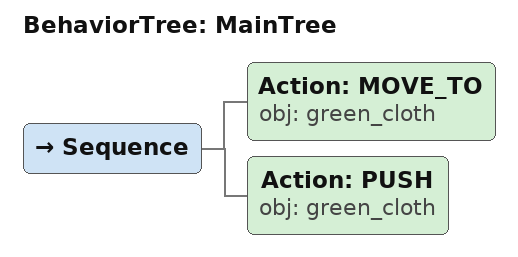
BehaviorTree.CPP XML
<root main_tree_to_execute="MainTree">
  <BehaviorTree ID="MainTree">
    <Sequence>
      <!-- Move to green_cloth -->
      <Action ID="MOVE_TO" obj="green_cloth" />
      <!-- Push green_cloth to left side of table -->
      <Action ID="PUSH" obj="green_cloth" />
    </Sequence>
  </BehaviorTree>
</root>
